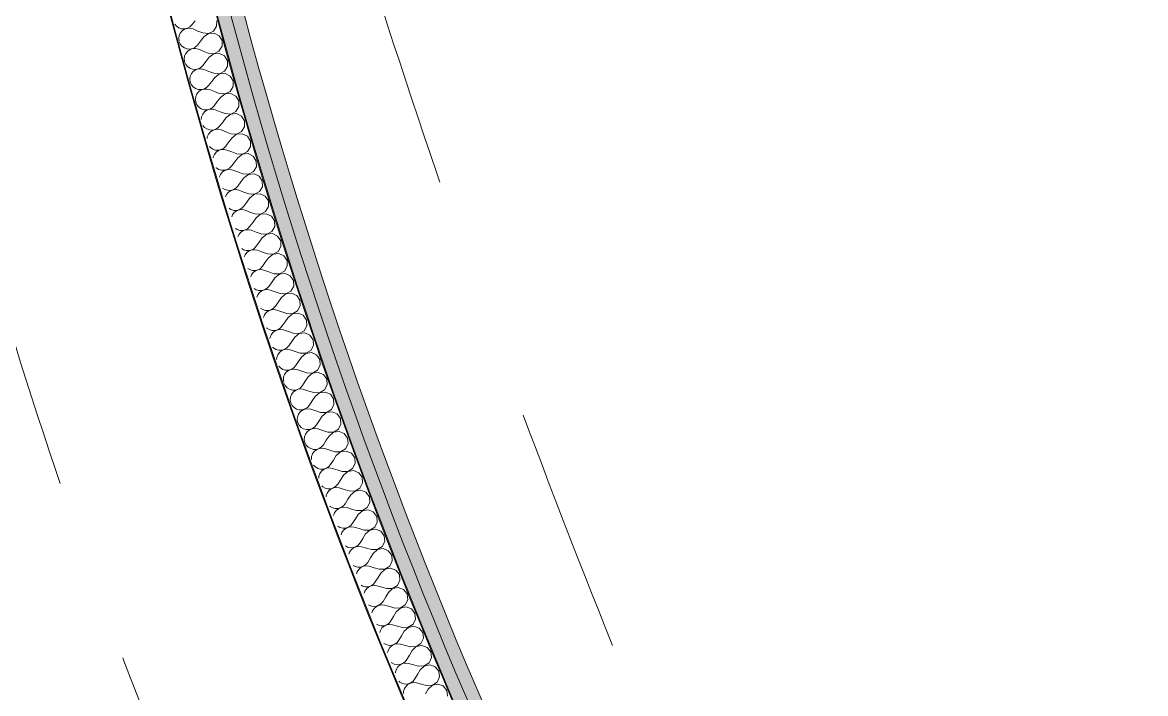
# Model space of a CAD drawing. Header units: millimetres. Extents: x -50172 to 68897, y -80883 to 956680.
# Drawn here: x -41286 to -40004, y -66086 to -65320 of the extents above; entities that cross this region are included whole.
import ezdxf

# ---------------------------------------------------------------- set-up
doc = ezdxf.new("R2010")
doc.units = ezdxf.units.MM
doc.header["$MEASUREMENT"] = 0
doc.linetypes.add('Dashed', pattern=[564.444447, 282.222223, -282.222223])
doc.linetypes.add('Double Dashed', pattern=[1093.611073, 529.166651, -211.666656, 141.111112, -211.666656])
for name, color, linetype in [('A-25-M_Wall_Ext', 7, 'Continuous'), ('A-25-M_Wall_Int', 7, 'Continuous'), ('New_A-15-MG_Structural_Grid_Phase_2', 7, 'Continuous')]:
    doc.layers.add(name, color=color, linetype=linetype)
for name, color, linetype, lineweight in [('A-25-M_Wall_Ext_Pen_No__1', 7, 'Continuous', 13), ('A-25-M_Wall_Int_Pen_No__1', 7, 'Continuous', 13), ('A-25-M_Wall_Int_Pen_No__150', 7, 'Continuous', 0), ('New_A-95-P_Drawing_Pen_No__1', 7, 'Continuous', 13)]:
    doc.layers.add(name, color=color, linetype=linetype, lineweight=lineweight)
for name, color, linetype, lineweight, true_color in [('A-25-M_Wall_Ext_Pen_No__107', 7, 'Continuous', 15, 0xa6a6a6), ('A-25-M_Wall_Int_Pen_No__107', 7, 'Continuous', 15, 0xa6a6a6), ('A-25-M_Wall_Int_Pen_No__81', 7, 'Continuous', 20, 0x6a6a6a), ('New_A-15-MG_Structural_Grid_Phase_2_Pen_No__222', 7, 'Continuous', 13, 0x65af33)]:
    doc.layers.add(name, color=color, linetype=linetype, lineweight=lineweight, true_color=true_color)
pattern_1 = [(60, (0, 0), (-43.30127, 25), []), (120, (0, 0), (43.30127, 25), [])]

# ---------------------------------------------------------------- blocks, each defined once
blk = doc.blocks.new('Wall_199_1', base_point=(-41867.7, -65448.9))
at = {"layer": 'A-25-M_Wall_Ext_Pen_No__107', "linetype": 'Continuous', "lineweight": 0, "true_color": 0x535353}
for points in [[(-41554.1, -65375.8, 0.226795), (-38161.1, -69523.8), (-38160.3, -69522, -0.226793), (-41552.1, -65375.4)], [(-41702.1, -65410.3, 0.226935), (-38224.1, -69662.2), (-38223.3, -69660.3, -0.226933), (-41700.2, -65409.9)]]:
    blk.add_hatch(color=251, dxfattribs=at).paths.add_polyline_path(points)
at = {"layer": 'A-25-M_Wall_Ext_Pen_No__107', "linetype": 'Continuous'}
h = blk.add_hatch(dxfattribs=at)
h.set_pattern_fill('Plaster_0001', color=256, style=0, pattern_type=2)
h.set_pattern_definition([(129.2839, (0, 0), (134.0639, 109.6671), [0, -100]), (129.2839, (-98.69, -16.13), (134.0639, 109.6671), [0, -100])])
h.paths.add_polyline_path([(-41552.1, -65375.4, 0.226793), (-38160.3, -69522), (-38154.1, -69508.4, -0.226779), (-41537.5, -65372)])
h = blk.add_hatch(dxfattribs=at)
h.set_pattern_fill('Batt_Insulation_0001', color=256, style=0, pattern_type=2)
h.set_pattern_definition(pattern_1)
h.paths.add_polyline_path([(-41817, -65437.1, 0.227038), (-38273, -69769.5), (-38231.6, -69678.5, -0.226951), (-41719.6, -65414.4)])
h = blk.add_hatch(dxfattribs=at)
h.set_pattern_fill('Plywood_0001', color=256, style=0, pattern_type=2)
h.set_pattern_definition([(0, (0, 0), (0, 200), [])])
h.paths.add_polyline_path([(-41719.6, -65414.4, 0.226951), (-38231.6, -69678.5), (-38224.1, -69662.2, -0.226935), (-41702.1, -65410.3)])
h = blk.add_hatch(dxfattribs=at)
h.set_pattern_fill('Batt_Insulation_0001', color=256, style=0, pattern_type=2)
h.set_pattern_definition(pattern_1)
h.paths.add_polyline_path([(-41841.4, -65442.8, 0.22706), (-38283.4, -69792.3), (-38273, -69769.5, -0.227038), (-41817, -65437.1)])
blk.add_hatch(color=256, dxfattribs=at).paths.add_polyline_path([(-41867.7, -65448.9, 0.227083), (-38294.6, -69816.9), (-38283.4, -69792.3, -0.22706), (-41841.4, -65442.8)])
at = {"layer": 'A-25-M_Wall_Ext_Pen_No__1', "linetype": 'Continuous'}
for radius, start, end in [(6211.1, 193.72581, 244.83882), (6209.1, 193.72601, 244.83861), (6194.1, 193.72747, 244.83699), (6381.1, 193.70972, 244.85662), (6363.1, 193.71139, 244.85478), (6361.1, 193.71157, 244.85458), (6481.1, 193.70065, 244.86665), (6533.1, 193.69604, 244.87175), (6506.1, 193.69843, 244.86911)]:
    blk.add_arc((-35520.4, -63902.1), radius, start, end, dxfattribs=at)
blk = doc.blocks.new('*X580')
at = {"layer": 'A-25-M_Wall_Int_Pen_No__150', "linetype": 'Continuous'}
for p, q in [((-41112.3, -65321.5), (-41110.5, -65323.8)), ((-41110.5, -65323.8), (-41107.8, -65325.7)), ((-41098.2, -65326.3), (-41095.3, -65324.8)), ((-41095.3, -65324.8), (-41092.9, -65322.5)), ((-41089.3, -65317.8), (-41092.9, -65322.5)), ((-41068.3, -65329.4), (-41064.8, -65324)), ((-41064.8, -65324), (-41064.7, -65317.5)), ((-41107.5, -65334.7), (-41108, -65338)), ((-41107.8, -65325.7), (-41104.7, -65326.8)), ((-41106.2, -65331.7), (-41107.5, -65334.7)), ((-41104, -65329.2), (-41106.2, -65331.7)), ((-41104.7, -65326.8), (-41101.4, -65327)), ((-41101.3, -65327.4), (-41104, -65329.2)), ((-41101.4, -65327), (-41098.2, -65326.3)), ((-41098.2, -65326.4), (-41101.3, -65327.4)), ((-41094.9, -65326.3), (-41098.2, -65326.4)), ((-41091.7, -65327.1), (-41094.9, -65326.3)), ((-41086.2, -65329.4), (-41091.7, -65327.1)), ((-41080.7, -65331.6), (-41086.2, -65329.4)), ((-41079.4, -65336.2), (-41083.1, -65340.9)), ((-41080.7, -65331.6), (-41074.2, -65332.3)), ((-41074.2, -65332.4), (-41079.4, -65336.2)), ((-41074.2, -65332.3), (-41068.3, -65329.4)), ((-41067.7, -65331.9), (-41074.2, -65332.4)), ((-41061.9, -65334.9), (-41067.7, -65331.9)), ((-41058.5, -65340.4), (-41061.9, -65334.9)), ((-41108, -65338), (-41107.7, -65340.5)), ((-41107.4, -65341.8), (-41106.3, -65344.4)), ((-41106.3, -65344.4), (-41104.3, -65346.9)), ((-41104.3, -65346.9), (-41101.6, -65348.8)), ((-41101.6, -65348.8), (-41098.5, -65349.9)), ((-41098.5, -65349.9), (-41095.2, -65350.2)), ((-41095.1, -65350.6), (-41097.8, -65352.4)), ((-41095.2, -65350.2), (-41092, -65349.4)), ((-41092, -65349.5), (-41095.1, -65350.6)), ((-41092, -65349.4), (-41089.1, -65347.9)), ((-41088.7, -65349.4), (-41092, -65349.5)), ((-41089.1, -65347.9), (-41086.7, -65345.6)), ((-41085.5, -65350.2), (-41088.7, -65349.4)), ((-41083.1, -65340.9), (-41086.7, -65345.6)), ((-41080, -65352.4), (-41085.5, -65350.2)), ((-41062.1, -65352.4), (-41058.6, -65346.9)), ((-41058.6, -65346.9), (-41058.5, -65340.4)), ((-41101.3, -65357.9), (-41101.8, -65361.2)), ((-41101.8, -65361.2), (-41101.4, -65364.5)), ((-41099.9, -65354.9), (-41101.3, -65357.9)), ((-41097.8, -65352.4), (-41099.9, -65354.9)), ((-41074.4, -65354.6), (-41080, -65352.4)), ((-41073.2, -65359.2), (-41076.8, -65364)), ((-41074.4, -65354.6), (-41067.9, -65355.3)), ((-41067.9, -65355.4), (-41073.2, -65359.2)), ((-41067.9, -65355.3), (-41062.1, -65352.4)), ((-41061.4, -65354.9), (-41067.9, -65355.4)), ((-41055.6, -65357.8), (-41061.4, -65354.9)), ((-41052.3, -65363.4), (-41055.6, -65357.8)), ((-41052.3, -65369.9), (-41052.3, -65363.4)), ((-41101.4, -65364.5), (-41100.1, -65367.5)), ((-41100.1, -65367.5), (-41098, -65370.1)), ((-41098, -65370.1), (-41095.3, -65372)), ((-41095.3, -65372), (-41092.2, -65373.1)), ((-41091.5, -65375.5), (-41093.6, -65378)), ((-41092.2, -65373.1), (-41088.9, -65373.3)), ((-41088.8, -65373.7), (-41091.5, -65375.5)), ((-41088.9, -65373.3), (-41085.7, -65372.5)), ((-41085.7, -65372.6), (-41088.8, -65373.7)), ((-41085.7, -65372.5), (-41082.8, -65371)), ((-41082.4, -65372.5), (-41085.7, -65372.6)), ((-41082.8, -65371), (-41080.5, -65368.7)), ((-41079.2, -65373.3), (-41082.4, -65372.5)), ((-41076.8, -65364), (-41080.5, -65368.7)), ((-41073.6, -65375.5), (-41079.2, -65373.3)), ((-41068.1, -65377.7), (-41073.6, -65375.5)), ((-41061.6, -65378.3), (-41055.8, -65375.4)), ((-41055.8, -65375.4), (-41052.3, -65369.9)), ((-41095, -65381), (-41095.4, -65384.3)), ((-41095.4, -65384.3), (-41095, -65387.6)), ((-41093.6, -65378), (-41095, -65381)), ((-41095, -65387.6), (-41093.7, -65390.6)), ((-41070.4, -65387), (-41074.1, -65391.7)), ((-41066.8, -65382.3), (-41070.4, -65387)), ((-41068.1, -65377.7), (-41061.6, -65378.3)), ((-41061.6, -65378.4), (-41066.8, -65382.3)), ((-41055.1, -65377.8), (-41061.6, -65378.4)), ((-41049.3, -65380.8), (-41055.1, -65377.8)), ((-41045.9, -65386.3), (-41049.3, -65380.8)), ((-41045.9, -65392.8), (-41045.9, -65386.3)), ((-41093.7, -65390.6), (-41091.6, -65393.2)), ((-41091.6, -65393.2), (-41088.9, -65395.1)), ((-41088.9, -65395.1), (-41085.8, -65396.2)), ((-41087.2, -65401.1), (-41088.5, -65404.2)), ((-41085.1, -65398.6), (-41087.2, -65401.1)), ((-41085.8, -65396.2), (-41082.5, -65396.3)), ((-41082.4, -65396.7), (-41085.1, -65398.6)), ((-41082.5, -65396.3), (-41079.3, -65395.6)), ((-41079.3, -65395.7), (-41082.4, -65396.7)), ((-41079.3, -65395.6), (-41076.4, -65394)), ((-41076, -65395.6), (-41079.3, -65395.7)), ((-41076.4, -65394), (-41074.1, -65391.7)), ((-41072.8, -65396.3), (-41076, -65395.6)), ((-41067.2, -65398.5), (-41072.8, -65396.3)), ((-41061.7, -65400.7), (-41067.2, -65398.5)), ((-41061.7, -65400.7), (-41055.2, -65401.3)), ((-41055.2, -65401.3), (-41060.4, -65405.2)), ((-41055.2, -65401.3), (-41049.4, -65398.4)), ((-41048.7, -65400.8), (-41055.2, -65401.3)), ((-41049.4, -65398.4), (-41045.9, -65392.8)), ((-41042.9, -65403.7), (-41048.7, -65400.8)), ((-41088.5, -65404.2), (-41089, -65407.4)), ((-41089, -65407.4), (-41088.5, -65410.7)), ((-41088.5, -65410.7), (-41087.2, -65413.7)), ((-41087.2, -65413.7), (-41085.1, -65416.3)), ((-41069.9, -65417.1), (-41067.6, -65414.7)), ((-41064, -65410), (-41067.6, -65414.7)), ((-41060.4, -65405.2), (-41064, -65410)), ((-41039.4, -65409.2), (-41042.9, -65403.7)), ((-41039.4, -65415.7), (-41039.4, -65409.2)), ((-41085.1, -65416.3), (-41082.4, -65418.2)), ((-41082.4, -65418.2), (-41079.3, -65419.2)), ((-41082, -65427.2), (-41082.4, -65430.5)), ((-41080.7, -65424.2), (-41082, -65427.2)), ((-41078.6, -65421.7), (-41080.7, -65424.2)), ((-41079.3, -65419.2), (-41076, -65419.4)), ((-41075.9, -65419.8), (-41078.6, -65421.7)), ((-41076, -65419.4), (-41072.8, -65418.7)), ((-41072.8, -65418.8), (-41075.9, -65419.8)), ((-41072.8, -65418.7), (-41069.9, -65417.1)), ((-41069.5, -65418.6), (-41072.8, -65418.8)), ((-41066.3, -65419.3), (-41069.5, -65418.6)), ((-41060.7, -65421.5), (-41066.3, -65419.3)), ((-41055.2, -65423.6), (-41060.7, -65421.5)), ((-41055.2, -65423.6), (-41048.7, -65424.2)), ((-41048.6, -65424.3), (-41053.8, -65428.2)), ((-41048.7, -65424.2), (-41042.9, -65421.3)), ((-41042.2, -65423.7), (-41048.6, -65424.3)), ((-41042.9, -65421.3), (-41039.4, -65415.7)), ((-41036.3, -65426.6), (-41042.2, -65423.7)), ((-41032.9, -65432.1), (-41036.3, -65426.6)), ((-41082.4, -65430.5), (-41082.4, -65430.6)), ((-41080.4, -65437.1), (-41078.5, -65439.4)), ((-41078.5, -65439.4), (-41075.8, -65441.2)), ((-41066.2, -65441.7), (-41063.3, -65440.1)), ((-41063.3, -65440.1), (-41061, -65437.7)), ((-41057.4, -65433), (-41061, -65437.7)), ((-41053.8, -65428.2), (-41057.4, -65433)), ((-41036.2, -65444.2), (-41032.9, -65438.6)), ((-41032.9, -65438.6), (-41032.9, -65432.1)), ((-41075.8, -65441.2), (-41072.7, -65442.3)), ((-41075.4, -65450.3), (-41075.6, -65452.2)), ((-41074, -65447.3), (-41075.4, -65450.3)), ((-41072, -65444.7), (-41074, -65447.3)), ((-41072.7, -65442.3), (-41069.4, -65442.4)), ((-41069.3, -65442.8), (-41072, -65444.7)), ((-41069.4, -65442.4), (-41066.2, -65441.7)), ((-41066.2, -65441.8), (-41069.3, -65442.8)), ((-41062.9, -65441.6), (-41066.2, -65441.8)), ((-41059.7, -65442.3), (-41062.9, -65441.6)), ((-41054.1, -65444.5), (-41059.7, -65442.3)), ((-41048.5, -65446.6), (-41054.1, -65444.5)), ((-41047.2, -65451.2), (-41050.8, -65455.9)), ((-41048.5, -65446.6), (-41042, -65447.1)), ((-41042, -65447.2), (-41047.2, -65451.2)), ((-41042, -65447.1), (-41036.2, -65444.2)), ((-41035.5, -65446.6), (-41042, -65447.2)), ((-41029.7, -65449.5), (-41035.5, -65446.6)), ((-41026.2, -65455), (-41029.7, -65449.5)), ((-41072.8, -65461.3), (-41071.8, -65462.4)), ((-41071.8, -65462.4), (-41069.1, -65464.3)), ((-41069.1, -65464.3), (-41066, -65465.3)), ((-41066, -65465.3), (-41062.7, -65465.4)), ((-41062.6, -65465.8), (-41065.3, -65467.7)), ((-41062.7, -65465.4), (-41059.5, -65464.7)), ((-41059.5, -65464.8), (-41062.6, -65465.8)), ((-41059.5, -65464.7), (-41056.6, -65463)), ((-41056.2, -65464.6), (-41059.5, -65464.8)), ((-41056.6, -65463), (-41054.3, -65460.7)), ((-41053, -65465.3), (-41056.2, -65464.6)), ((-41050.8, -65455.9), (-41054.3, -65460.7)), ((-41047.4, -65467.4), (-41053, -65465.3)), ((-41029.5, -65467), (-41026.2, -65461.5)), ((-41026.2, -65461.5), (-41026.2, -65455)), ((-41068.6, -65473.3), (-41068.7, -65474.1)), ((-41067.3, -65470.3), (-41068.6, -65473.3)), ((-41065.3, -65467.7), (-41067.3, -65470.3)), ((-41044, -65478.9), (-41047.6, -65483.6)), ((-41041.8, -65469.5), (-41047.4, -65467.4)), ((-41040.5, -65474.1), (-41044, -65478.9)), ((-41041.8, -65469.5), (-41035.3, -65470)), ((-41035.3, -65470.1), (-41040.5, -65474.1)), ((-41035.3, -65470), (-41029.5, -65467)), ((-41028.8, -65469.4), (-41035.3, -65470.1)), ((-41023, -65472.3), (-41028.8, -65469.4)), ((-41019.5, -65477.8), (-41023, -65472.3)), ((-41019.4, -65484.3), (-41019.5, -65477.8)), ((-41065.2, -65485.2), (-41065.1, -65485.4)), ((-41065.1, -65485.4), (-41062.3, -65487.3)), ((-41062.3, -65487.3), (-41059.2, -65488.3)), ((-41058.5, -65490.7), (-41060.5, -65493.3)), ((-41059.2, -65488.3), (-41055.9, -65488.4)), ((-41055.8, -65488.8), (-41058.5, -65490.7)), ((-41055.9, -65488.4), (-41052.7, -65487.6)), ((-41052.7, -65487.7), (-41055.8, -65488.8)), ((-41052.7, -65487.6), (-41049.9, -65486)), ((-41049.4, -65487.5), (-41052.7, -65487.7)), ((-41049.9, -65486), (-41047.6, -65483.6)), ((-41046.2, -65488.2), (-41049.4, -65487.5)), ((-41040.6, -65490.3), (-41046.2, -65488.2)), ((-41035, -65492.4), (-41040.6, -65490.3)), ((-41028.5, -65492.9), (-41022.8, -65489.9)), ((-41022.8, -65489.9), (-41019.4, -65484.3)), ((-41060.5, -65493.3), (-41061.8, -65496.2)), ((-41037.2, -65501.7), (-41040.7, -65506.6)), ((-41033.6, -65496.9), (-41037.2, -65501.7)), ((-41035, -65492.4), (-41028.5, -65492.9)), ((-41028.5, -65493), (-41033.6, -65496.9)), ((-41022, -65492.3), (-41028.5, -65493)), ((-41016.2, -65495.1), (-41022, -65492.3)), ((-41012.7, -65500.6), (-41016.2, -65495.1)), ((-41012.5, -65507.1), (-41012.7, -65500.6)), ((-41057.9, -65508.6), (-41055.4, -65510.2)), ((-41055.4, -65510.2), (-41052.3, -65511.2)), ((-41053.6, -65516.2), (-41054.7, -65518.8)), ((-41051.6, -65513.7), (-41053.6, -65516.2)), ((-41052.3, -65511.2), (-41049, -65511.4)), ((-41048.9, -65511.8), (-41051.6, -65513.7)), ((-41049, -65511.4), (-41045.8, -65510.6)), ((-41045.8, -65510.6), (-41048.9, -65511.8)), ((-41045.8, -65510.6), (-41043, -65508.9)), ((-41042.5, -65510.4), (-41045.8, -65510.6)), ((-41043, -65508.9), (-41040.7, -65506.6)), ((-41039.3, -65511.1), (-41042.5, -65510.4)), ((-41033.7, -65513.2), (-41039.3, -65511.1)), ((-41028.1, -65515.2), (-41033.7, -65513.2)), ((-41028.1, -65515.2), (-41021.6, -65515.7)), ((-41021.6, -65515.8), (-41026.7, -65519.8)), ((-41021.6, -65515.7), (-41015.9, -65512.7)), ((-41015.1, -65515.1), (-41021.6, -65515.8)), ((-41015.9, -65512.7), (-41012.5, -65507.1)), ((-41009.3, -65517.9), (-41015.1, -65515.1)), ((-41036, -65531.8), (-41033.7, -65529.4)), ((-41030.2, -65524.6), (-41033.7, -65529.4)), ((-41026.7, -65519.8), (-41030.2, -65524.6)), ((-41005.7, -65523.3), (-41009.3, -65517.9)), ((-41008.9, -65535.5), (-41005.6, -65529.8)), ((-41005.6, -65529.8), (-41005.7, -65523.3)), ((-41050.6, -65531.8), (-41048.5, -65533.2)), ((-41048.5, -65533.2), (-41045.3, -65534.2)), ((-41046.6, -65539.2), (-41047.5, -65541.4)), ((-41044.6, -65536.6), (-41046.6, -65539.2)), ((-41045.3, -65534.2), (-41042, -65534.3)), ((-41041.9, -65534.7), (-41044.6, -65536.6)), ((-41042, -65534.3), (-41038.9, -65533.5)), ((-41038.8, -65533.6), (-41041.9, -65534.7)), ((-41038.9, -65533.5), (-41036, -65531.8)), ((-41035.5, -65533.3), (-41038.8, -65533.6)), ((-41032.3, -65534), (-41035.5, -65533.3)), ((-41026.7, -65536), (-41032.3, -65534)), ((-41021.1, -65538.1), (-41026.7, -65536)), ((-41019.7, -65542.6), (-41023.2, -65547.5)), ((-41021.1, -65538.1), (-41014.6, -65538.5)), ((-41014.6, -65538.6), (-41019.7, -65542.6)), ((-41014.6, -65538.5), (-41008.9, -65535.5)), ((-41008.1, -65537.9), (-41014.6, -65538.6)), ((-41002.2, -65540.6), (-41008.1, -65537.9)), ((-40998.7, -65546.1), (-41002.2, -65540.6)), ((-41043.3, -65554.8), (-41041.4, -65556.1)), ((-41031.8, -65556.3), (-41029, -65554.7)), ((-41029, -65554.7), (-41026.7, -65552.3)), ((-41023.2, -65547.5), (-41026.7, -65552.3)), ((-41001.8, -65558.2), (-40998.5, -65552.6)), ((-40998.5, -65552.6), (-40998.7, -65546.1)), ((-41041.4, -65556.1), (-41038.2, -65557.1)), ((-41039.5, -65562.1), (-41040.4, -65564.2)), ((-41037.5, -65559.5), (-41039.5, -65562.1)), ((-41038.2, -65557.1), (-41035, -65557.2)), ((-41034.8, -65557.6), (-41037.5, -65559.5)), ((-41035, -65557.2), (-41031.8, -65556.3)), ((-41031.8, -65556.4), (-41034.8, -65557.6)), ((-41028.5, -65556.2), (-41031.8, -65556.4)), ((-41025.3, -65556.9), (-41028.5, -65556.2)), ((-41019.6, -65558.9), (-41025.3, -65556.9)), ((-41014, -65560.9), (-41019.6, -65558.9)), ((-41012.6, -65565.4), (-41016.1, -65570.3)), ((-41014, -65560.9), (-41007.5, -65561.3)), ((-41007.5, -65561.4), (-41012.6, -65565.4)), ((-41007.5, -65561.3), (-41001.8, -65558.2)), ((-41001, -65560.6), (-41007.5, -65561.4)), ((-40995.1, -65563.4), (-41001, -65560.6)), ((-40991.6, -65568.8), (-40995.1, -65563.4)), ((-41036.1, -65577.7), (-41034.2, -65579)), ((-41034.2, -65579), (-41031.1, -65579.9)), ((-41031.1, -65579.9), (-41027.8, -65580)), ((-41027.7, -65580.4), (-41030.3, -65582.4)), ((-41027.8, -65580), (-41024.6, -65579.2)), ((-41024.6, -65579.3), (-41027.7, -65580.4)), ((-41024.6, -65579.2), (-41021.8, -65577.5)), ((-41021.3, -65579), (-41024.6, -65579.3)), ((-41021.8, -65577.5), (-41019.5, -65575.1)), ((-41018.1, -65579.7), (-41021.3, -65579)), ((-41016.1, -65570.3), (-41019.5, -65575.1)), ((-41012.5, -65581.7), (-41018.1, -65579.7)), ((-41000.3, -65584), (-40994.6, -65580.9)), ((-40994.6, -65580.9), (-40991.4, -65575.3)), ((-40991.4, -65575.3), (-40991.6, -65568.8)), ((-41032.3, -65585), (-41033.2, -65587.1)), ((-41030.3, -65582.4), (-41032.3, -65585)), ((-41006.8, -65583.6), (-41012.5, -65581.7)), ((-41008.8, -65593), (-41012.3, -65597.9)), ((-41005.4, -65588.2), (-41008.8, -65593)), ((-41006.8, -65583.6), (-41000.3, -65584)), ((-41000.3, -65584.1), (-41005.4, -65588.2)), ((-40993.9, -65583.3), (-41000.3, -65584.1)), ((-40987.9, -65586), (-40993.9, -65583.3)), ((-40984.3, -65591.5), (-40987.9, -65586)), ((-40984.1, -65598), (-40984.3, -65591.5)), ((-41029, -65600.5), (-41027, -65601.8)), ((-41027, -65601.8), (-41023.8, -65602.8)), ((-41023, -65605.2), (-41025, -65607.8)), ((-41023.8, -65602.8), (-41020.5, -65602.8)), ((-41020.4, -65603.2), (-41023, -65605.2)), ((-41020.5, -65602.8), (-41017.4, -65602)), ((-41017.3, -65602.1), (-41020.4, -65603.2)), ((-41017.4, -65602), (-41014.5, -65600.3)), ((-41014, -65601.8), (-41017.3, -65602.1)), ((-41014.5, -65600.3), (-41012.3, -65597.9)), ((-41010.8, -65602.5), (-41014, -65601.8)), ((-41005.2, -65604.4), (-41010.8, -65602.5)), ((-40999.6, -65606.4), (-41005.2, -65604.4)), ((-40999.6, -65606.4), (-40993.1, -65606.7)), ((-40993, -65606.8), (-40998.1, -65610.9)), ((-40993.1, -65606.7), (-40987.4, -65603.6)), ((-40986.6, -65606), (-40993, -65606.8)), ((-40987.4, -65603.6), (-40984.1, -65598)), ((-40980.7, -65608.7), (-40986.6, -65606)), ((-41025, -65607.8), (-41025.9, -65610.1)), ((-41001.5, -65615.8), (-41004.9, -65620.7)), ((-40998.1, -65610.9), (-41001.5, -65615.8)), ((-40977, -65614.1), (-40980.7, -65608.7)), ((-40976.8, -65620.6), (-40977, -65614.1)), ((-41021.8, -65623.2), (-41019.6, -65624.7)), ((-41019.6, -65624.7), (-41016.5, -65625.6)), ((-41017.7, -65630.6), (-41018.7, -65633.2)), ((-41015.7, -65628), (-41017.7, -65630.6)), ((-41016.5, -65625.6), (-41013.2, -65625.6)), ((-41013, -65626), (-41015.7, -65628)), ((-41013.2, -65625.6), (-41010, -65624.8)), ((-41010, -65624.9), (-41013, -65626)), ((-41010, -65624.8), (-41007.2, -65623.1)), ((-41006.7, -65624.6), (-41010, -65624.9)), ((-41007.2, -65623.1), (-41004.9, -65620.7)), ((-41003.5, -65625.2), (-41006.7, -65624.6)), ((-40997.8, -65627.2), (-41003.5, -65625.2)), ((-40992.2, -65629.1), (-40997.8, -65627.2)), ((-40992.2, -65629.1), (-40985.7, -65629.4)), ((-40985.7, -65629.5), (-40990.7, -65633.6)), ((-40985.7, -65629.4), (-40980, -65626.3)), ((-40979.2, -65628.7), (-40985.7, -65629.5)), ((-40980, -65626.3), (-40976.8, -65620.6)), ((-40973.3, -65631.3), (-40979.2, -65628.7)), ((-40969.6, -65636.7), (-40973.3, -65631.3)), ((-40999.7, -65645.8), (-40997.5, -65643.4)), ((-40994.1, -65638.5), (-40997.5, -65643.4)), ((-40990.7, -65633.6), (-40994.1, -65638.5)), ((-40972.5, -65648.9), (-40969.4, -65643.2)), ((-40969.4, -65643.2), (-40969.6, -65636.7)), ((-41014.7, -65645.8), (-41012.2, -65647.4)), ((-41012.2, -65647.4), (-41009, -65648.4)), ((-41010.2, -65653.4), (-41011.4, -65656.5)), ((-41008.2, -65650.8), (-41010.2, -65653.4)), ((-41009, -65648.4), (-41005.7, -65648.4)), ((-41005.6, -65648.8), (-41008.2, -65650.8)), ((-41005.7, -65648.4), (-41002.5, -65647.5)), ((-41002.5, -65647.6), (-41005.6, -65648.8)), ((-41002.5, -65647.5), (-40999.7, -65645.8)), ((-40999.2, -65647.3), (-41002.5, -65647.6)), ((-40996, -65647.9), (-40999.2, -65647.3)), ((-40990.4, -65649.9), (-40996, -65647.9)), ((-40984.7, -65651.8), (-40990.4, -65649.9)), ((-40983.2, -65656.3), (-40986.6, -65661.2)), ((-40984.7, -65651.8), (-40978.2, -65652.1)), ((-40978.2, -65652.2), (-40983.2, -65656.3)), ((-40978.2, -65652.1), (-40972.5, -65648.9)), ((-40971.7, -65651.3), (-40978.2, -65652.2)), ((-40965.8, -65653.9), (-40971.7, -65651.3)), ((-40962.1, -65659.3), (-40965.8, -65653.9)), ((-41007.7, -65668.1), (-41007.4, -65668.5)), ((-41007.4, -65668.5), (-41004.6, -65670.2)), ((-41004.6, -65670.2), (-41001.4, -65671.1)), ((-41001.4, -65671.1), (-40998.2, -65671.1)), ((-40998.2, -65671.1), (-40995, -65670.3)), ((-40995, -65670.3), (-40998, -65671.5)), ((-40995, -65670.3), (-40992.2, -65668.5)), ((-40991.7, -65670), (-40995, -65670.3)), ((-40992.2, -65668.5), (-40990, -65666.1)), ((-40988.5, -65670.6), (-40991.7, -65670)), ((-40986.6, -65661.2), (-40990, -65666.1)), ((-40982.8, -65672.5), (-40988.5, -65670.6)), ((-40965, -65671.5), (-40961.8, -65665.8)), ((-40961.8, -65665.8), (-40962.1, -65659.3)), ((-41003.8, -65679.2), (-41003.9, -65680.2)), ((-41002.6, -65676.2), (-41003.8, -65679.2)), ((-41000.6, -65673.5), (-41002.6, -65676.2)), ((-40998, -65671.5), (-41000.6, -65673.5)), ((-40977.2, -65674.4), (-40982.8, -65672.5)), ((-40979, -65683.9), (-40982.4, -65688.8)), ((-40975.6, -65678.9), (-40979, -65683.9)), ((-40977.2, -65674.4), (-40970.7, -65674.7)), ((-40970.6, -65674.8), (-40975.6, -65678.9)), ((-40970.7, -65674.7), (-40965, -65671.5)), ((-40964.2, -65673.9), (-40970.6, -65674.8)), ((-40958.2, -65676.5), (-40964.2, -65673.9)), ((-40954.5, -65681.9), (-40958.2, -65676.5)), ((-40954.2, -65688.4), (-40954.5, -65681.9)), ((-41000.8, -65690.1), (-40999.8, -65691.2)), ((-40999.8, -65691.2), (-40997, -65692.9)), ((-40997, -65692.9), (-40993.8, -65693.8)), ((-40993, -65696.2), (-40995, -65698.9)), ((-40993.8, -65693.8), (-40990.5, -65693.8)), ((-40990.4, -65694.2), (-40993, -65696.2)), ((-40990.5, -65693.8), (-40987.4, -65692.9)), ((-40987.3, -65693), (-40990.4, -65694.2)), ((-40987.4, -65692.9), (-40984.6, -65691.2)), ((-40984.1, -65692.7), (-40987.3, -65693)), ((-40984.6, -65691.2), (-40982.4, -65688.8)), ((-40980.8, -65693.3), (-40984.1, -65692.7)), ((-40975.2, -65695.2), (-40980.8, -65693.3)), ((-40969.5, -65697), (-40975.2, -65695.2)), ((-40963, -65697.3), (-40957.3, -65694.1)), ((-40956.5, -65696.4), (-40963, -65697.4)), ((-40957.3, -65694.1), (-40954.2, -65688.4)), ((-40950.6, -65699), (-40956.5, -65696.4)), ((-40996.1, -65702), (-40996.3, -65704.3)), ((-40995, -65698.9), (-40996.1, -65702)), ((-40971.3, -65706.5), (-40974.6, -65711.4)), ((-40968, -65701.5), (-40971.3, -65706.5)), ((-40969.5, -65697), (-40963, -65697.3)), ((-40963, -65697.4), (-40968, -65701.5)), ((-40946.8, -65704.4), (-40950.6, -65699)), ((-40946.5, -65710.9), (-40946.8, -65704.4)), ((-40993.9, -65711.8), (-40992, -65713.9)), ((-40992, -65713.9), (-40989.2, -65715.6)), ((-40989.2, -65715.6), (-40986.1, -65716.5)), ((-40987.2, -65721.6), (-40988.3, -65724.7)), ((-40985.2, -65718.9), (-40987.2, -65721.6)), ((-40986.1, -65716.5), (-40982.8, -65716.5)), ((-40982.6, -65716.9), (-40985.2, -65718.9)), ((-40982.8, -65716.5), (-40979.6, -65715.6)), ((-40979.6, -65715.7), (-40982.6, -65716.9)), ((-40979.6, -65715.6), (-40976.8, -65713.9)), ((-40976.3, -65715.4), (-40979.6, -65715.7)), ((-40976.8, -65713.9), (-40974.6, -65711.4)), ((-40973.1, -65715.9), (-40976.3, -65715.4)), ((-40967.4, -65717.8), (-40973.1, -65715.9)), ((-40961.7, -65719.6), (-40967.4, -65717.8)), ((-40961.7, -65719.6), (-40955.2, -65719.8)), ((-40955.2, -65719.9), (-40960.2, -65724.1)), ((-40955.2, -65719.8), (-40949.6, -65716.6)), ((-40948.8, -65719), (-40955.2, -65719.9)), ((-40949.6, -65716.6), (-40946.5, -65710.9)), ((-40942.8, -65721.6), (-40948.8, -65719)), ((-40939.1, -65726.9), (-40942.8, -65721.6)), ((-40988.3, -65724.7), (-40988.6, -65728)), ((-40988.6, -65728), (-40988.2, -65730.2)), ((-40987.7, -65731.8), (-40986.5, -65734.2)), ((-40986.5, -65734.2), (-40984.2, -65736.6)), ((-40969, -65736.5), (-40966.8, -65734)), ((-40963.5, -65729.1), (-40966.8, -65734)), ((-40960.2, -65724.1), (-40963.5, -65729.1)), ((-40941.8, -65739.1), (-40938.7, -65733.4)), ((-40938.7, -65733.4), (-40939.1, -65726.9)), ((-40984.2, -65736.6), (-40981.4, -65738.3)), ((-40981.4, -65738.3), (-40978.2, -65739.2)), ((-40980.5, -65747.3), (-40980.7, -65750.6)), ((-40979.3, -65744.2), (-40980.5, -65747.3)), ((-40977.4, -65741.6), (-40979.3, -65744.2)), ((-40978.2, -65739.2), (-40974.9, -65739.2)), ((-40974.8, -65739.6), (-40977.4, -65741.6)), ((-40974.9, -65739.2), (-40971.8, -65738.2)), ((-40971.8, -65738.3), (-40974.8, -65739.6)), ((-40971.8, -65738.2), (-40969, -65736.5)), ((-40968.5, -65738), (-40971.8, -65738.3)), ((-40965.3, -65738.5), (-40968.5, -65738)), ((-40959.6, -65740.4), (-40965.3, -65738.5)), ((-40953.9, -65742.2), (-40959.6, -65740.4)), ((-40952.3, -65746.7), (-40955.6, -65751.6)), ((-40953.9, -65742.2), (-40947.4, -65742.4)), ((-40947.4, -65742.4), (-40952.3, -65746.7)), ((-40947.4, -65742.4), (-40941.8, -65739.1)), ((-40940.9, -65741.5), (-40947.4, -65742.4)), ((-40934.9, -65744), (-40940.9, -65741.5)), ((-40931.2, -65749.3), (-40934.9, -65744)), ((-40980.7, -65750.6), (-40980.1, -65753.9)), ((-40980.1, -65753.9), (-40978.6, -65756.8)), ((-40978.6, -65756.8), (-40976.3, -65759.2)), ((-40976.3, -65759.2), (-40973.5, -65760.9)), ((-40973.5, -65760.9), (-40970.3, -65761.8)), ((-40967, -65761.8), (-40963.9, -65760.8)), ((-40963.8, -65760.9), (-40966.9, -65762.2)), ((-40963.9, -65760.8), (-40961.1, -65759.1)), ((-40960.6, -65760.6), (-40963.8, -65760.9)), ((-40961.1, -65759.1), (-40958.9, -65756.6)), ((-40957.3, -65761.1), (-40960.6, -65760.6)), ((-40955.6, -65751.6), (-40958.9, -65756.6)), ((-40933.8, -65761.6), (-40930.8, -65755.8)), ((-40930.8, -65755.8), (-40931.2, -65749.3)), ((-40972.5, -65770), (-40972.8, -65773.3)), ((-40972.8, -65773.3), (-40972.1, -65776.5)), ((-40971.4, -65766.9), (-40972.5, -65770)), ((-40969.5, -65764.2), (-40971.4, -65766.9)), ((-40970.3, -65761.8), (-40967, -65761.8)), ((-40966.9, -65762.2), (-40969.5, -65764.2)), ((-40951.6, -65762.9), (-40957.3, -65761.1)), ((-40946, -65764.7), (-40951.6, -65762.9)), ((-40944.4, -65769.2), (-40947.6, -65774.2)), ((-40946, -65764.7), (-40939.5, -65764.9)), ((-40939.4, -65764.9), (-40944.4, -65769.2)), ((-40939.5, -65764.9), (-40933.8, -65761.6)), ((-40933, -65763.9), (-40939.4, -65764.9)), ((-40927, -65766.5), (-40933, -65763.9)), ((-40923.2, -65771.8), (-40927, -65766.5)), ((-40922.8, -65778.3), (-40923.2, -65771.8)), ((-40972.1, -65776.5), (-40970.6, -65779.4)), ((-40970.6, -65779.4), (-40968.3, -65781.8)), ((-40968.3, -65781.8), (-40965.5, -65783.5)), ((-40965.5, -65783.5), (-40962.3, -65784.4)), ((-40962.3, -65784.4), (-40959, -65784.3)), ((-40958.9, -65784.7), (-40961.4, -65786.8)), ((-40959, -65784.3), (-40955.9, -65783.4)), ((-40955.8, -65783.5), (-40958.9, -65784.7)), ((-40955.9, -65783.4), (-40953.1, -65781.6)), ((-40952.6, -65783.1), (-40955.8, -65783.5)), ((-40953.1, -65781.6), (-40950.9, -65779.1)), ((-40949.3, -65783.6), (-40952.6, -65783.1)), ((-40947.6, -65774.2), (-40950.9, -65779.1)), ((-40943.6, -65785.4), (-40949.3, -65783.6)), ((-40937.9, -65787.2), (-40943.6, -65785.4)), ((-40931.4, -65787.3), (-40925.8, -65784)), ((-40925, -65786.4), (-40931.4, -65787.4)), ((-40925.8, -65784), (-40922.8, -65778.3)), ((-40919, -65788.9), (-40925, -65786.4)), ((-40964.5, -65792.6), (-40964.7, -65795.9)), ((-40964.7, -65795.9), (-40964, -65799.1)), ((-40963.3, -65789.4), (-40964.5, -65792.6)), ((-40964, -65799.1), (-40962.5, -65802)), ((-40961.4, -65786.8), (-40963.3, -65789.4)), ((-40939.6, -65796.6), (-40942.8, -65801.6)), ((-40936.3, -65791.7), (-40939.6, -65796.6)), ((-40937.9, -65787.2), (-40931.4, -65787.3)), ((-40931.4, -65787.4), (-40936.3, -65791.7)), ((-40915.2, -65794.2), (-40919, -65788.9)), ((-40914.7, -65800.6), (-40915.2, -65794.2)), ((-40962.5, -65802), (-40960.2, -65804.4)), ((-40960.2, -65804.4), (-40957.3, -65806.1)), ((-40957.3, -65806.1), (-40954.2, -65806.9)), ((-40955.2, -65812), (-40956.3, -65815.1)), ((-40953.3, -65809.3), (-40955.2, -65812)), ((-40954.2, -65806.9), (-40950.9, -65806.9)), ((-40950.7, -65807.3), (-40953.3, -65809.3)), ((-40950.9, -65806.9), (-40947.7, -65805.9)), ((-40947.7, -65806), (-40950.7, -65807.3)), ((-40947.7, -65805.9), (-40945, -65804.1)), ((-40944.4, -65805.6), (-40947.7, -65806)), ((-40945, -65804.1), (-40942.8, -65801.6)), ((-40941.2, -65806.1), (-40944.4, -65805.6)), ((-40935.5, -65807.9), (-40941.2, -65806.1)), ((-40929.8, -65809.6), (-40935.5, -65807.9)), ((-40929.8, -65809.6), (-40923.3, -65809.7)), ((-40923.3, -65809.8), (-40928.2, -65814.1)), ((-40923.3, -65809.7), (-40917.7, -65806.4)), ((-40916.8, -65808.8), (-40923.3, -65809.8)), ((-40917.7, -65806.4), (-40914.7, -65800.6)), ((-40910.8, -65811.2), (-40916.8, -65808.8)), ((-40907, -65816.5), (-40910.8, -65811.2)), ((-40956.3, -65815.1), (-40956.5, -65818.4)), ((-40956.5, -65818.4), (-40956.5, -65818.6)), ((-40954, -65824.8), (-40952, -65827)), ((-40936.8, -65826.6), (-40934.6, -65824.1)), ((-40931.4, -65819.1), (-40934.6, -65824.1)), ((-40928.2, -65814.1), (-40931.4, -65819.1)), ((-40909.5, -65828.8), (-40906.5, -65823)), ((-40906.5, -65823), (-40907, -65816.5)), ((-40952, -65827), (-40949.1, -65828.6)), ((-40949.1, -65828.6), (-40946, -65829.5)), ((-40948.1, -65837.6), (-40948.2, -65839.7)), ((-40947, -65834.5), (-40948.1, -65837.6)), ((-40945.1, -65831.8), (-40947, -65834.5)), ((-40946, -65829.5), (-40942.7, -65829.4)), ((-40942.5, -65829.8), (-40945.1, -65831.8)), ((-40942.7, -65829.4), (-40939.5, -65828.4)), ((-40939.5, -65828.5), (-40942.5, -65829.8)), ((-40939.5, -65828.4), (-40936.8, -65826.6)), ((-40936.2, -65828.1), (-40939.5, -65828.5)), ((-40933, -65828.6), (-40936.2, -65828.1)), ((-40927.3, -65830.3), (-40933, -65828.6)), ((-40921.6, -65832), (-40927.3, -65830.3)), ((-40919.9, -65836.5), (-40923.1, -65841.5)), ((-40921.6, -65832), (-40915.1, -65832.1)), ((-40915, -65832.2), (-40919.9, -65836.5)), ((-40915.1, -65832.1), (-40909.5, -65828.8)), ((-40908.6, -65831.1), (-40915, -65832.2)), ((-40902.6, -65833.6), (-40908.6, -65831.1)), ((-40898.7, -65838.8), (-40902.6, -65833.6)), ((-40944.7, -65848.4), (-40943.7, -65849.5)), ((-40943.7, -65849.5), (-40940.8, -65851.1)), ((-40931.2, -65850.9), (-40928.5, -65849)), ((-40927.9, -65850.5), (-40931.2, -65851)), ((-40928.5, -65849), (-40926.4, -65846.5)), ((-40924.7, -65851), (-40927.9, -65850.5)), ((-40923.1, -65841.5), (-40926.4, -65846.5)), ((-40901.2, -65851.1), (-40898.2, -65845.3)), ((-40898.2, -65845.3), (-40898.7, -65838.8)), ((-40940.8, -65851.1), (-40937.7, -65852)), ((-40939.7, -65860.1), (-40939.8, -65861)), ((-40938.7, -65857), (-40939.7, -65860.1)), ((-40936.8, -65854.3), (-40938.7, -65857)), ((-40937.7, -65852), (-40934.4, -65851.9)), ((-40934.2, -65852.2), (-40936.8, -65854.3)), ((-40934.4, -65851.9), (-40931.2, -65850.9)), ((-40931.2, -65851), (-40934.2, -65852.2)), ((-40919, -65852.7), (-40924.7, -65851)), ((-40913.3, -65854.4), (-40919, -65852.7)), ((-40911.6, -65858.9), (-40914.8, -65863.9)), ((-40913.3, -65854.4), (-40906.8, -65854.5)), ((-40906.7, -65854.6), (-40911.6, -65858.9)), ((-40906.8, -65854.5), (-40901.2, -65851.1)), ((-40900.3, -65853.5), (-40906.7, -65854.6)), ((-40894.3, -65855.9), (-40900.3, -65853.5)), ((-40890.4, -65861.1), (-40894.3, -65855.9)), ((-40889.9, -65867.6), (-40890.4, -65861.1)), ((-40935.5, -65871.7), (-40935.3, -65872)), ((-40935.3, -65872), (-40932.5, -65873.6)), ((-40932.5, -65873.6), (-40929.3, -65874.4)), ((-40929.3, -65874.4), (-40926, -65874.3)), ((-40925.8, -65874.7), (-40928.4, -65876.8)), ((-40926, -65874.3), (-40922.8, -65873.3)), ((-40922.8, -65873.4), (-40925.8, -65874.7)), ((-40922.8, -65873.3), (-40920.1, -65871.5)), ((-40919.6, -65872.9), (-40922.8, -65873.4)), ((-40920.1, -65871.5), (-40918, -65869)), ((-40916.3, -65873.4), (-40919.6, -65872.9)), ((-40914.8, -65863.9), (-40918, -65869)), ((-40910.6, -65875.1), (-40916.3, -65873.4)), ((-40904.9, -65876.8), (-40910.6, -65875.1)), ((-40898.4, -65876.8), (-40892.8, -65873.4)), ((-40891.9, -65875.8), (-40898.3, -65876.9)), ((-40892.8, -65873.4), (-40889.9, -65867.6)), ((-40885.9, -65878.2), (-40891.9, -65875.8)), ((-40930.2, -65879.5), (-40931.3, -65882.5)), ((-40928.4, -65876.8), (-40930.2, -65879.5)), ((-40906.3, -65886.3), (-40909.5, -65891.3)), ((-40903.2, -65881.2), (-40906.3, -65886.3)), ((-40904.9, -65876.8), (-40898.4, -65876.8)), ((-40898.3, -65876.9), (-40903.2, -65881.2)), ((-40882, -65883.4), (-40885.9, -65878.2)), ((-40881.4, -65889.9), (-40882, -65883.4)), ((-40926.5, -65894.6), (-40924, -65896)), ((-40924, -65896), (-40920.8, -65896.8)), ((-40921.7, -65901.9), (-40922.6, -65904.5)), ((-40919.9, -65899.2), (-40921.7, -65901.9)), ((-40920.8, -65896.8), (-40917.5, -65896.7)), ((-40917.3, -65897.1), (-40919.9, -65899.2)), ((-40917.5, -65896.7), (-40914.4, -65895.7)), ((-40914.3, -65895.8), (-40917.3, -65897.1)), ((-40914.4, -65895.7), (-40911.6, -65893.8)), ((-40911.1, -65895.3), (-40914.3, -65895.8)), ((-40911.6, -65893.8), (-40909.5, -65891.3)), ((-40907.8, -65895.8), (-40911.1, -65895.3)), ((-40902.1, -65897.4), (-40907.8, -65895.8)), ((-40896.4, -65899.1), (-40902.1, -65897.4)), ((-40896.4, -65899.1), (-40889.9, -65899.1)), ((-40889.8, -65899.2), (-40894.7, -65903.5)), ((-40889.9, -65899.1), (-40884.3, -65895.7)), ((-40883.4, -65898), (-40889.8, -65899.2)), ((-40884.3, -65895.7), (-40881.4, -65889.9)), ((-40877.4, -65900.4), (-40883.4, -65898)), ((-40873.4, -65905.6), (-40877.4, -65900.4)), ((-40903.1, -65916.2), (-40901, -65913.7)), ((-40897.8, -65908.6), (-40901, -65913.7)), ((-40894.7, -65903.5), (-40897.8, -65908.6)), ((-40875.7, -65917.9), (-40872.9, -65912.1)), ((-40872.9, -65912.1), (-40873.4, -65905.6)), ((-40917.6, -65917.2), (-40915.4, -65918.4)), ((-40915.4, -65918.4), (-40912.2, -65919.2)), ((-40913.1, -65924.3), (-40913.9, -65926.6)), ((-40911.3, -65921.6), (-40913.1, -65924.3)), ((-40912.2, -65919.2), (-40908.9, -65919.1)), ((-40908.8, -65919.5), (-40911.3, -65921.6)), ((-40908.9, -65919.1), (-40905.8, -65918)), ((-40905.8, -65918.1), (-40908.8, -65919.5)), ((-40905.8, -65918), (-40903.1, -65916.2)), ((-40902.5, -65917.7), (-40905.8, -65918.1)), ((-40899.2, -65918.1), (-40902.5, -65917.7)), ((-40893.5, -65919.7), (-40899.2, -65918.1)), ((-40887.8, -65921.4), (-40893.5, -65919.7)), ((-40886, -65925.8), (-40889.2, -65930.9)), ((-40887.8, -65921.4), (-40881.3, -65921.3)), ((-40881.2, -65921.4), (-40886, -65925.8)), ((-40881.3, -65921.3), (-40875.7, -65917.9)), ((-40874.8, -65920.2), (-40881.2, -65921.4)), ((-40868.8, -65922.6), (-40874.8, -65920.2)), ((-40864.8, -65927.8), (-40868.8, -65922.6)), ((-40908.8, -65939.6), (-40906.7, -65940.8)), ((-40900.2, -65941.4), (-40897.1, -65940.3)), ((-40897.1, -65940.4), (-40900.1, -65941.8)), ((-40897.1, -65940.3), (-40894.4, -65938.5)), ((-40893.8, -65940), (-40897.1, -65940.4)), ((-40894.4, -65938.5), (-40892.3, -65936)), ((-40890.6, -65940.4), (-40893.8, -65940)), ((-40889.2, -65930.9), (-40892.3, -65936)), ((-40884.8, -65942), (-40890.6, -65940.4)), ((-40872.6, -65943.6), (-40867.1, -65940.1)), ((-40867.1, -65940.1), (-40864.2, -65934.3)), ((-40864.2, -65934.3), (-40864.8, -65927.8)), ((-40906.7, -65940.8), (-40903.5, -65941.5)), ((-40904.4, -65946.6), (-40905.1, -65948.8)), ((-40902.6, -65943.9), (-40904.4, -65946.6)), ((-40903.5, -65941.5), (-40900.2, -65941.4)), ((-40900.1, -65941.8), (-40902.6, -65943.9)), ((-40879.1, -65943.6), (-40884.8, -65942)), ((-40880.5, -65953.1), (-40883.6, -65958.2)), ((-40877.3, -65948.1), (-40880.5, -65953.1)), ((-40879.1, -65943.6), (-40872.6, -65943.6)), ((-40872.5, -65943.6), (-40877.3, -65948.1)), ((-40866.2, -65942.4), (-40872.5, -65943.6)), ((-40860.1, -65944.8), (-40866.2, -65942.4)), ((-40856.1, -65949.9), (-40860.1, -65944.8)), ((-40855.5, -65956.4), (-40856.1, -65949.9)), ((-40899.9, -65962), (-40898, -65963.1)), ((-40898, -65963.1), (-40894.7, -65963.8)), ((-40894.7, -65963.8), (-40891.5, -65963.7)), ((-40891.3, -65964.1), (-40893.8, -65966.2)), ((-40891.5, -65963.7), (-40888.4, -65962.6)), ((-40888.3, -65962.7), (-40891.3, -65964.1)), ((-40888.4, -65962.6), (-40885.7, -65960.8)), ((-40885.1, -65962.2), (-40888.3, -65962.7)), ((-40885.7, -65960.8), (-40883.6, -65958.2)), ((-40881.8, -65962.7), (-40885.1, -65962.2)), ((-40876.1, -65964.2), (-40881.8, -65962.7)), ((-40870.3, -65965.8), (-40876.1, -65964.2)), ((-40870.3, -65965.8), (-40863.8, -65965.7)), ((-40863.8, -65965.8), (-40868.5, -65970.2)), ((-40863.8, -65965.7), (-40858.3, -65962.3)), ((-40857.4, -65964.6), (-40863.8, -65965.8)), ((-40858.3, -65962.3), (-40855.5, -65956.4)), ((-40851.3, -65966.9), (-40857.4, -65964.6)), ((-40895.6, -65968.9), (-40896.3, -65971.1)), ((-40893.8, -65966.2), (-40895.6, -65968.9)), ((-40871.6, -65975.3), (-40874.7, -65980.4)), ((-40868.5, -65970.2), (-40871.6, -65975.3)), ((-40847.3, -65972), (-40851.3, -65966.9)), ((-40849.5, -65984.4), (-40846.6, -65978.5)), ((-40846.6, -65978.5), (-40847.3, -65972)), ((-40891.2, -65984.3), (-40889.1, -65985.4)), ((-40889.1, -65985.4), (-40885.9, -65986.1)), ((-40886.8, -65991.2), (-40887.5, -65993.5)), ((-40884.9, -65988.5), (-40886.8, -65991.2)), ((-40885.9, -65986.1), (-40882.6, -65985.9)), ((-40882.4, -65986.3), (-40884.9, -65988.5)), ((-40882.6, -65985.9), (-40879.5, -65984.9)), ((-40879.5, -65985), (-40882.4, -65986.3)), ((-40879.5, -65984.9), (-40876.8, -65983)), ((-40876.2, -65984.5), (-40879.5, -65985)), ((-40876.8, -65983), (-40874.7, -65980.4)), ((-40873, -65984.9), (-40876.2, -65984.5)), ((-40867.2, -65986.4), (-40873, -65984.9)), ((-40861.4, -65988), (-40867.2, -65986.4)), ((-40861.4, -65988), (-40854.9, -65987.9)), ((-40854.9, -65988), (-40859.7, -65992.4)), ((-40854.9, -65987.9), (-40849.5, -65984.4)), ((-40848.5, -65986.7), (-40854.9, -65988)), ((-40842.4, -65989), (-40848.5, -65986.7)), ((-40838.4, -65994.1), (-40842.4, -65989)), ((-40867.9, -66005.2), (-40865.8, -66002.6)), ((-40862.7, -65997.5), (-40865.8, -66002.6)), ((-40859.7, -65992.4), (-40862.7, -65997.5)), ((-40840.5, -66006.5), (-40837.7, -66000.6)), ((-40837.7, -66000.6), (-40838.4, -65994.1)), ((-40882.4, -66006.4), (-40880.1, -66007.6)), ((-40880.1, -66007.6), (-40876.9, -66008.4)), ((-40877.8, -66013.5), (-40878.6, -66016.1)), ((-40876, -66010.7), (-40877.8, -66013.5)), ((-40876.9, -66008.4), (-40873.6, -66008.2)), ((-40873.5, -66008.6), (-40876, -66010.7)), ((-40873.6, -66008.2), (-40870.5, -66007.1)), ((-40870.5, -66007.2), (-40873.5, -66008.6)), ((-40870.5, -66007.1), (-40867.9, -66005.2)), ((-40867.3, -66006.7), (-40870.5, -66007.2)), ((-40864, -66007.1), (-40867.3, -66006.7)), ((-40858.2, -66008.6), (-40864, -66007.1)), ((-40852.5, -66010.1), (-40858.2, -66008.6)), ((-40850.7, -66014.5), (-40853.7, -66019.7)), ((-40852.5, -66010.1), (-40846, -66010)), ((-40845.9, -66010.1), (-40850.7, -66014.5)), ((-40846, -66010), (-40840.5, -66006.5)), ((-40839.6, -66008.8), (-40845.9, -66010.1)), ((-40833.5, -66011), (-40839.6, -66008.8)), ((-40829.4, -66016.1), (-40833.5, -66011)), ((-40828.7, -66022.6), (-40829.4, -66016.1)), ((-40873.7, -66028.4), (-40871.1, -66029.8)), ((-40871.1, -66029.8), (-40867.9, -66030.6)), ((-40864.6, -66030.3), (-40861.5, -66029.3)), ((-40861.5, -66029.3), (-40864.4, -66030.7)), ((-40861.5, -66029.3), (-40858.8, -66027.3)), ((-40858.2, -66028.8), (-40861.5, -66029.3)), ((-40858.8, -66027.3), (-40856.8, -66024.8)), ((-40855, -66029.2), (-40858.2, -66028.8)), ((-40853.7, -66019.7), (-40856.8, -66024.8)), ((-40849.2, -66030.7), (-40855, -66029.2)), ((-40836.9, -66032.1), (-40831.5, -66028.5)), ((-40831.5, -66028.5), (-40828.7, -66022.6)), ((-40868.7, -66035.7), (-40869.7, -66038.7)), ((-40866.9, -66032.9), (-40868.7, -66035.7)), ((-40867.9, -66030.6), (-40864.6, -66030.3)), ((-40864.4, -66030.7), (-40866.9, -66032.9)), ((-40843.4, -66032.2), (-40849.2, -66030.7)), ((-40844.6, -66041.8), (-40847.7, -66046.9)), ((-40841.6, -66036.6), (-40844.6, -66041.8)), ((-40843.4, -66032.2), (-40836.9, -66032.1)), ((-40836.9, -66032.1), (-40841.6, -66036.6)), ((-40830.5, -66030.8), (-40836.9, -66032.1)), ((-40824.4, -66033), (-40830.5, -66030.8)), ((-40820.4, -66038.1), (-40824.4, -66033)), ((-40819.6, -66044.6), (-40820.4, -66038.1)), ((-40865.2, -66050.2), (-40864.9, -66050.5)), ((-40864.9, -66050.5), (-40862, -66052)), ((-40862, -66052), (-40858.7, -66052.7)), ((-40857.8, -66055), (-40859.6, -66057.8)), ((-40858.7, -66052.7), (-40855.5, -66052.5)), ((-40855.3, -66052.9), (-40857.8, -66055)), ((-40855.5, -66052.5), (-40852.4, -66051.4)), ((-40852.3, -66051.5), (-40855.3, -66052.9)), ((-40852.4, -66051.4), (-40849.7, -66049.5)), ((-40849.1, -66050.9), (-40852.3, -66051.5)), ((-40849.7, -66049.5), (-40847.7, -66046.9)), ((-40845.8, -66051.3), (-40849.1, -66050.9)), ((-40840.1, -66052.8), (-40845.8, -66051.3)), ((-40834.3, -66054.3), (-40840.1, -66052.8)), ((-40834.3, -66054.3), (-40827.8, -66054.1)), ((-40827.7, -66054.2), (-40832.4, -66058.7)), ((-40827.8, -66054.1), (-40822.3, -66050.5)), ((-40821.4, -66052.8), (-40827.7, -66054.2)), ((-40822.3, -66050.5), (-40819.6, -66044.6)), ((-40815.2, -66055), (-40821.4, -66052.8)), ((-40811.2, -66060.1), (-40815.2, -66055)), ((-40859.6, -66057.8), (-40860.5, -66061)), ((-40860.5, -66061), (-40860.5, -66061.9)), ((-40835.5, -66063.8), (-40838.5, -66069)), ((-40832.4, -66058.7), (-40835.5, -66063.8)), ((-40813.1, -66072.5), (-40810.4, -66066.6)), ((-40810.4, -66066.6), (-40811.2, -66060.1)), ((-40856.7, -66071.6), (-40855.7, -66072.6)), ((-40855.7, -66072.6), (-40852.7, -66074.2)), ((-40852.7, -66074.2), (-40849.5, -66074.8)), ((-40850.3, -66079.9), (-40851.3, -66083.1)), ((-40848.5, -66077.2), (-40850.3, -66079.9)), ((-40849.5, -66074.8), (-40846.2, -66074.6)), ((-40846.1, -66075), (-40848.5, -66077.2)), ((-40846.2, -66074.6), (-40843.2, -66073.5)), ((-40843.1, -66073.6), (-40846.1, -66075)), ((-40843.2, -66073.5), (-40840.5, -66071.6)), ((-40839.9, -66073), (-40843.1, -66073.6)), ((-40840.5, -66071.6), (-40838.5, -66069)), ((-40836.6, -66073.4), (-40839.9, -66073)), ((-40830.8, -66074.8), (-40836.6, -66073.4)), ((-40825, -66076.3), (-40830.8, -66074.8)), ((-40823.2, -66080.7), (-40826.2, -66085.8)), ((-40825, -66076.3), (-40818.5, -66076.1)), ((-40818.5, -66076.2), (-40823.2, -66080.7)), ((-40818.5, -66076.1), (-40813.1, -66072.5)), ((-40812.1, -66074.8), (-40818.5, -66076.2)), ((-40806, -66077), (-40812.1, -66074.8)), ((-40801.9, -66082), (-40806, -66077)), ((-40851.3, -66083.1), (-40851.3, -66085.4)), ((-40801.1, -66088.5), (-40801.9, -66082))]:
    blk.add_line(p, q, dxfattribs=at)
blk = doc.blocks.new('Wall_243_1', base_point=(-41179.5, -64565.6))
at = {"layer": 'A-25-M_Wall_Int_Pen_No__107', "linetype": 'Continuous'}
for points in [[(-40590.4, -66489.1, -0.088925), (-41194.3, -64568.1), (-41209.1, -64570.5, 0.088898), (-40603.7, -66496)], [(-40577, -66482.2, -0.088953), (-41179.5, -64565.6), (-41194.3, -64568.1, 0.088925), (-40590.4, -66489.1)]]:
    blk.add_hatch(color=256, dxfattribs=at).paths.add_polyline_path(points)
at = {"layer": 'A-25-M_Wall_Int_Pen_No__81', "linetype": 'Continuous', "lineweight": 0, "true_color": 0x353535}
for points in [[(-40649, -66519.4, -0.088807), (-41259.5, -64578.8), (-41260.5, -64579, 0.088806), (-40649.9, -66519.8)], [(-40603.7, -66496, -0.088898), (-41209.1, -64570.5), (-41210.1, -64570.7, 0.088897), (-40604.6, -66496.4)]]:
    blk.add_hatch(color=250, dxfattribs=at).paths.add_polyline_path(points)
at = {"layer": 'A-25-M_Wall_Int_Pen_No__1', "linetype": 'Continuous'}
for radius, start, end in [(5706, 187.2891, 207.6158), (5691, 187.2836, 207.6166), (5773, 187.31293, 207.61241), (5772, 187.31258, 207.61246), (5722, 187.2948, 207.615), (5721, 187.2945, 207.615)]:
    blk.add_arc((-35534.4, -63844.1), radius, start, end, dxfattribs=at)
at = {"layer": 'A-25-M_Wall_Int', "color": 250, "lineweight": 50, "true_color": 0x2a2a2a}
blk.add_blockref('*X580', (0, 0), dxfattribs=at)
blk = doc.blocks.new('Standard grid marker_25')
at = {"layer": 'New_A-15-MG_Structural_Grid_Phase_2_Pen_No__222', "linetype": 'Double Dashed'}
blk.add_arc((0, 0), 6044.1, 0, 51.07835, dxfattribs=at)

msp = doc.modelspace()

# ---------------------------------------------------------------- linework, layer by layer
at = {"layer": 'New_A-95-P_Drawing_Pen_No__1', "linetype": 'Dashed'}
msp.add_arc((-30673.6, -62024.1), 10716.3, 191.39318, 206.60116, dxfattribs=at)

# ---------------------------------------------------------------- block references
at = {"layer": 'A-25-M_Wall_Ext', "color": 250, "lineweight": 50, "true_color": 0x2a2a2a}
msp.add_blockref('Wall_199_1', (-41867.7, -65448.9), dxfattribs=at)
at = {"layer": 'A-25-M_Wall_Int', "color": 250, "lineweight": 50, "true_color": 0x2a2a2a}
msp.add_blockref('Wall_243_1', (-41179.5, -64565.6), dxfattribs=at)
at = {"layer": 'New_A-15-MG_Structural_Grid_Phase_2', "color": 8, "linetype": 'Continuous', "lineweight": 15, "zscale": 1000, "rotation": 193.7422622324414}
msp.add_blockref('Standard grid marker_25', (-35520.4, -63902.1), dxfattribs=at)

doc.saveas('drawing.dxf')
